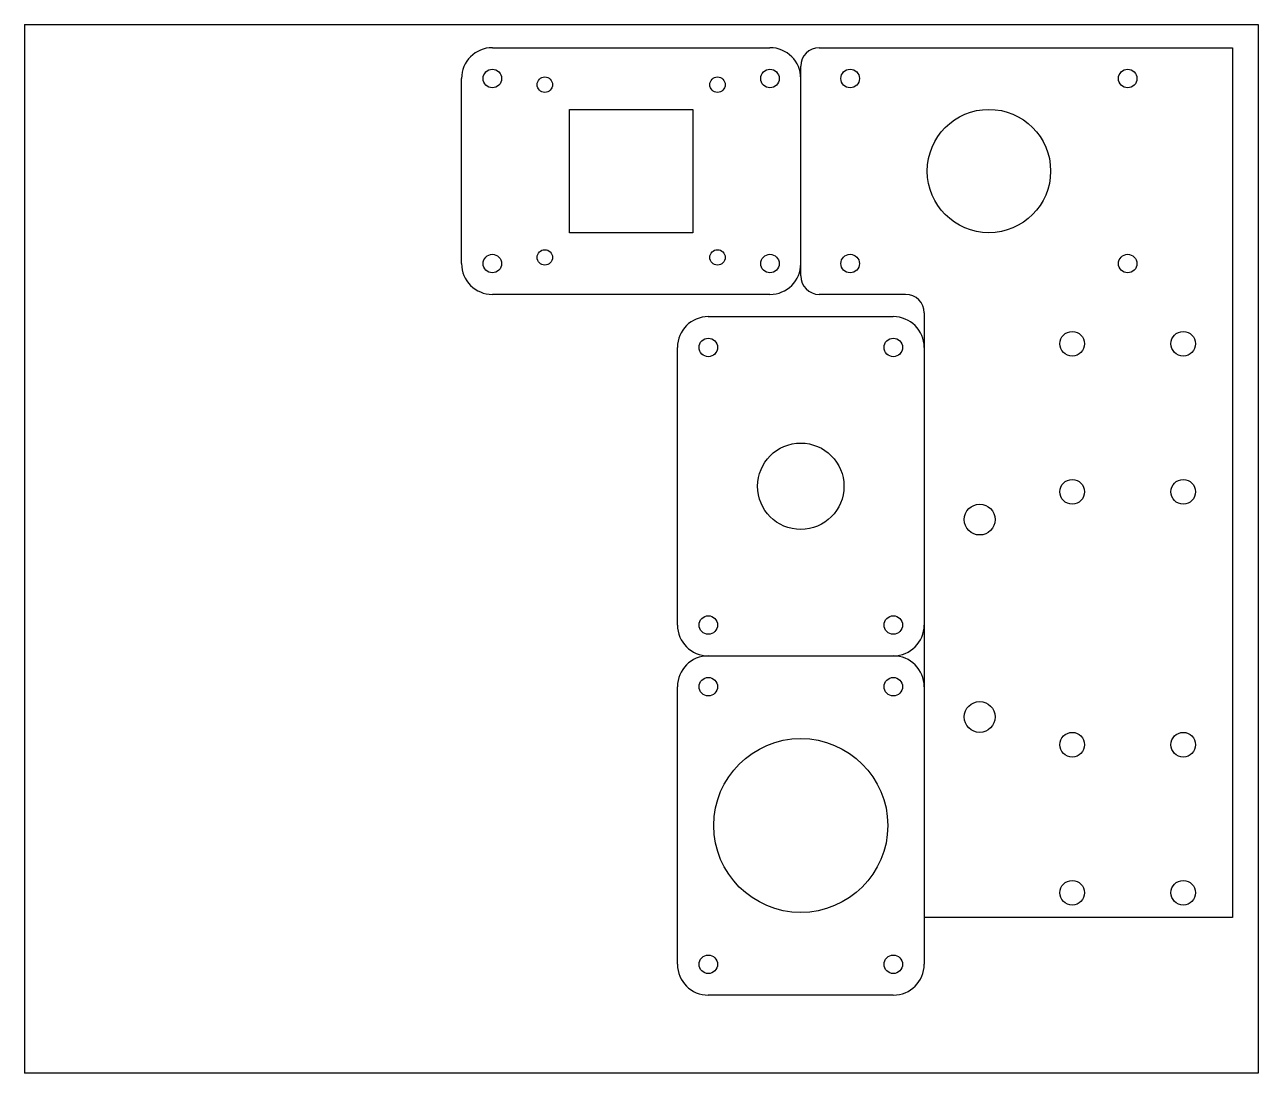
# Model space of a CAD drawing. Header units: millimetres. Extents: x 2044 to 2244, y 1596 to 1766.
import ezdxf

# ---------------------------------------------------------------- set-up
doc = ezdxf.new("R2010")
doc.units = ezdxf.units.MM

msp = doc.modelspace()

# ---------------------------------------------------------------- linework, layer by layer
for p, q in [((2044.4, 1765.53), (2044.4, 1595.53)), ((2044.4, 1765.53), (2244.4, 1765.53)), ((2244.4, 1765.53), (2244.4, 1595.53)), ((2120.23, 1761.8), (2165.23, 1761.8)), ((2173.23, 1761.8), (2240.23, 1761.8)), ((2240.23, 1761.8), (2240.23, 1620.8)), ((2170.23, 1724.8), (2170.23, 1758.8)), ((2115.23, 1726.8), (2115.23, 1756.8)), ((2132.73, 1731.8), (2132.73, 1751.8)), ((2132.73, 1751.8), (2152.73, 1751.8)), ((2152.73, 1751.8), (2152.73, 1731.8)), ((2152.73, 1731.8), (2132.73, 1731.8)), ((2165.23, 1721.8), (2120.23, 1721.8)), ((2187.23, 1721.8), (2173.23, 1721.8)), ((2155.23, 1718.2), (2185.23, 1718.2)), ((2190.23, 1718.8), (2190.23, 1613.2)), ((2150.23, 1668.2), (2150.23, 1713.2)), ((2155.23, 1663.2), (2185.23, 1663.2)), ((2150.23, 1613.2), (2150.23, 1658.2)), ((2240.23, 1620.8), (2190.23, 1620.8)), ((2185.23, 1608.2), (2155.23, 1608.2)), ((2244.4, 1595.53), (2044.4, 1595.53))]:
    msp.add_line(p, q)
for centre, radius in [((2120.23, 1756.8), 1.5), ((2165.23, 1756.8), 1.5), ((2178.23, 1756.8), 1.5), ((2223.23, 1756.8), 1.5), ((2128.73, 1755.8), 1.25), ((2156.73, 1755.8), 1.25), ((2200.73, 1741.8), 10), ((2120.23, 1726.8), 1.5), ((2128.73, 1727.8), 1.25), ((2156.73, 1727.8), 1.25), ((2165.23, 1726.8), 1.5), ((2178.23, 1726.8), 1.5), ((2223.23, 1726.8), 1.5), ((2155.23, 1713.2), 1.5), ((2185.23, 1713.2), 1.5), ((2214.23, 1713.8), 2), ((2232.23, 1713.8), 2), ((2170.23, 1690.7), 7), ((2214.23, 1689.8), 2), ((2232.23, 1689.8), 2), ((2199.23, 1685.3), 2.5), ((2155.23, 1668.2), 1.5), ((2185.23, 1668.2), 1.5), ((2155.23, 1658.2), 1.5), ((2185.23, 1658.2), 1.5), ((2199.23, 1653.3), 2.5), ((2214.23, 1648.8), 2), ((2232.23, 1648.8), 2), ((2170.23, 1635.7), 14.1), ((2214.23, 1624.8), 2), ((2232.23, 1624.8), 2), ((2155.23, 1613.2), 1.5), ((2185.23, 1613.2), 1.5)]:
    msp.add_circle(centre, radius)
for centre, radius, start, end in [((2120.23, 1756.8), 5, 90, 180), ((2165.23, 1756.8), 5, 0, 90), ((2173.23, 1758.8), 3, 90, 180), ((2120.23, 1726.8), 5, 180, 270), ((2165.23, 1726.8), 5, 270, 0), ((2173.23, 1724.8), 3, 180, 270), ((2187.23, 1718.8), 3, 0, 90), ((2155.23, 1713.2), 5, 90, 180), ((2185.23, 1713.2), 5, 0, 90), ((2155.23, 1668.2), 5, 180, 270), ((2185.23, 1668.2), 5, 270, 0), ((2155.23, 1658.2), 5, 90, 180), ((2185.23, 1658.2), 5, 0, 90), ((2155.23, 1613.2), 5, 180, 270), ((2185.23, 1613.2), 5, 270, 0)]:
    msp.add_arc(centre, radius, start, end)

doc.saveas('drawing.dxf')
